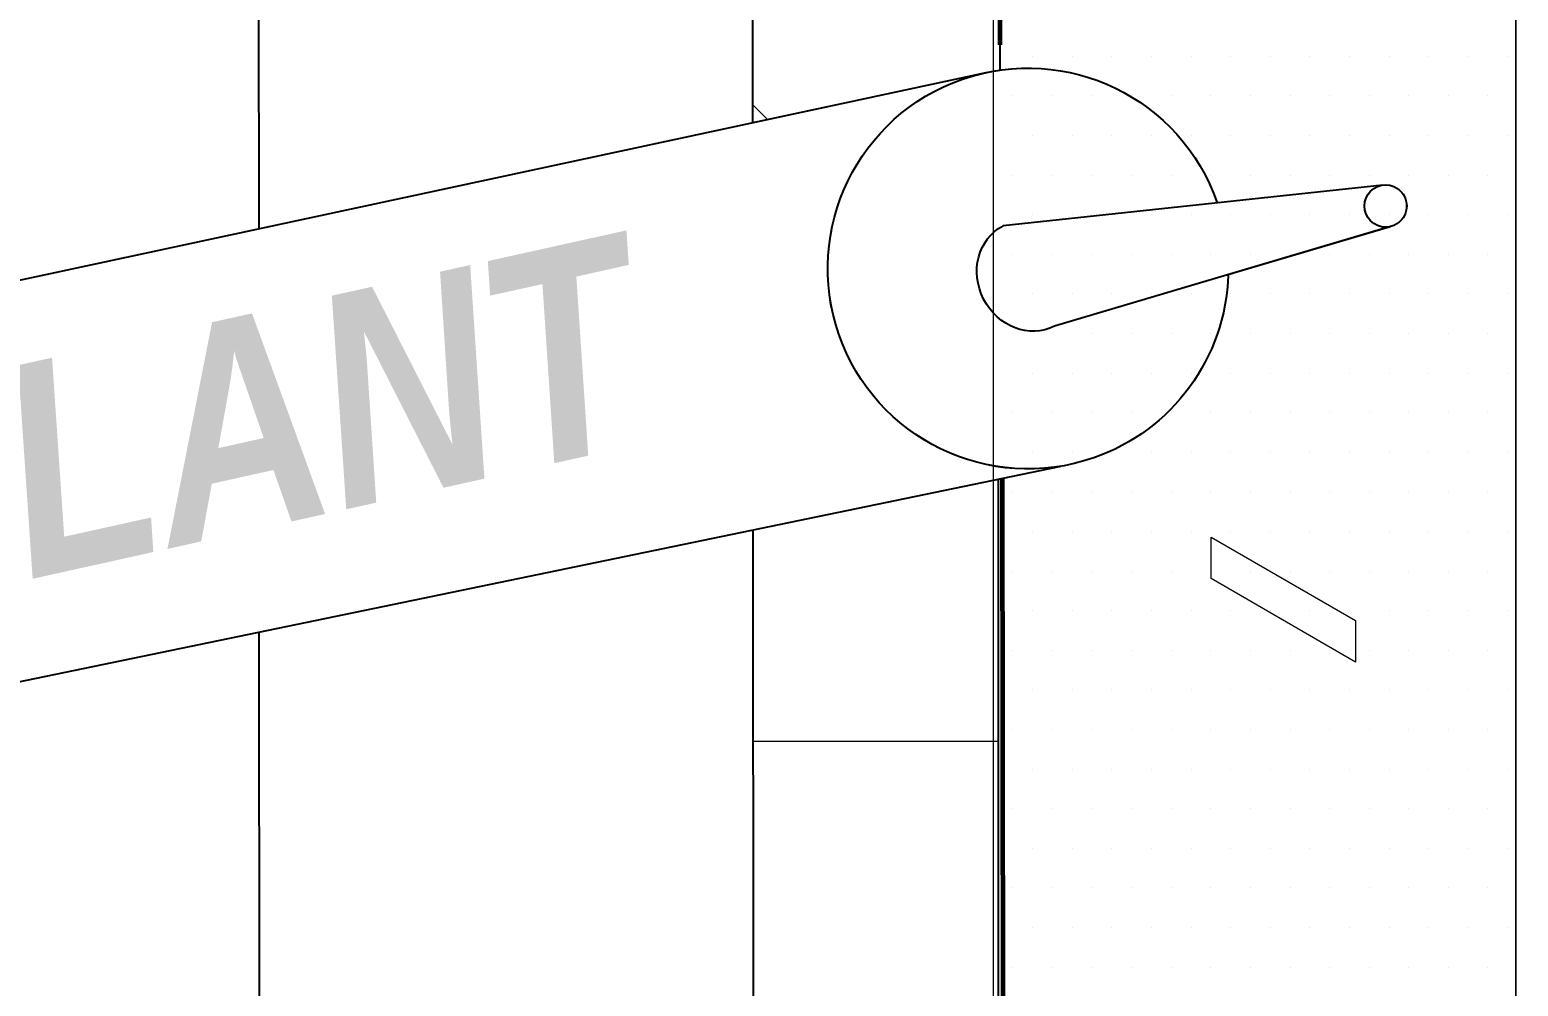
# Model space of a CAD drawing. Header units: inches. Extents: x -20.7 to 76.3, y -55.2 to 19.1.
# Drawn here: x 46.451 to 47.157, y -36.854 to -36.401 of the extents above; entities that cross this region are included whole.
import ezdxf

# ---------------------------------------------------------------- set-up
doc = ezdxf.new("R2010")
doc.units = ezdxf.units.IN
doc.header["$MEASUREMENT"] = 0
doc.linetypes.add('AI-Linetype-78', pattern=[0.375113, 0.250075, -0.125038])
doc.linetypes.add('AI-Linetype-79', pattern=[0.375113, 0.250075, -0.125038])
for name, color, linetype, lineweight in [('.ATI-HATCH', 7, 'Continuous', 0), ('G-ANNO-TTLB', 7, 'Continuous', 0), ('TYVEK', 7, 'Continuous', 0), ('X-REF - TRACED', 7, 'Continuous', 0)]:
    doc.layers.add(name, color=color, linetype=linetype, lineweight=lineweight)

# ---------------------------------------------------------------- blocks, each defined once
blk = doc.blocks.new('Block_381')
at = {"layer": 'TYVEK', "color": 33, "lineweight": 25, "true_color": 0xcc9966}
blk.add_lwpolyline([(46.91119, -36.50726)], dxfattribs=at)
blk = doc.blocks.new('Block_382')
at = {"layer": 'TYVEK', "color": 33, "lineweight": 25, "true_color": 0xcc9966}
blk.add_lwpolyline([(46.91018, -36.61367)], dxfattribs=at)
blk = doc.blocks.new('Block_678')
at = {"layer": '.ATI-HATCH'}
for points, knots in [([(46.43599, -36.52153), (46.43599, -36.52153), (46.19759, -36.57267), (46.19759, -36.57267), (46.19759, -36.57267), (46.19516, -32.98972), (46.19516, -32.98972), (46.19516, -32.98972), (46.66671, -33.26015), (46.66671, -33.26015), (46.66671, -33.26015), (46.43623, -33.39643), (46.43623, -33.39643), (46.43623, -33.39643), (46.43599, -33.39629), (46.43599, -33.39629), (46.43599, -33.39629), (46.43599, -36.52153), (46.43599, -36.52153)], [0, 0, 0, 0, 1, 1, 1, 2, 2, 2, 3, 3, 3, 4, 4, 4, 5, 5, 5, 6, 6, 6, 6]), ([(46.90438, -36.42107), (46.90653, -36.42061), (46.9087, -36.42022), (46.91089, -36.41991), (46.91089, -36.41991), (46.91018, -33.66826), (46.91018, -33.66826), (46.91018, -33.66826), (46.91042, -33.6684), (46.91042, -33.6684), (46.91042, -33.6684), (47.14092, -33.53212), (47.14092, -33.53212), (47.14092, -33.53212), (46.79181, -33.3319), (46.79181, -33.3319), (46.79181, -33.3319), (46.79392, -36.44476), (46.79392, -36.44476), (46.79392, -36.44476), (46.90438, -36.42107), (46.90438, -36.42107)], [0, 0, 0, 0, 1, 1, 1, 2, 2, 2, 3, 3, 3, 4, 4, 4, 5, 5, 5, 6, 6, 6, 7, 7, 7, 7]), ([(46.79405, -36.63768), (46.79405, -36.63768), (46.91018, -36.61367), (46.91018, -36.61367), (46.91018, -36.61367), (46.91018, -39.18629), (46.91018, -39.18629), (46.91018, -39.18629), (46.79438, -39.11987), (46.79438, -39.11987), (46.79438, -39.11987), (46.79438, -37.13092), (46.79438, -37.13092), (46.79438, -37.13092), (46.79405, -36.63768), (46.79405, -36.63768)], [0, 0, 0, 0, 1, 1, 1, 2, 2, 2, 3, 3, 3, 4, 4, 4, 5, 5, 5, 5])]:
    blk.add_open_spline(points, degree=3, knots=knots, dxfattribs=at)
at = {"layer": '.ATI-HATCH', "color": 8, "lineweight": 0, "true_color": 0x808080}
for points in [[(46.80087, -36.44327), (46.80087, -36.44327), (46.79391, -36.43631), (46.79391, -36.43631)], [(46.79411, -36.73775), (46.79411, -36.73775), (46.91018, -36.73775), (46.91018, -36.73775)]]:
    blk.add_open_spline(points, degree=3, dxfattribs=at)
blk = doc.blocks.new('Block_679')
at = {"layer": '.ATI-HATCH'}
for points in [[(47.15539, -35.28327), (47.15539, -35.28327), (46.90791, -35.13328), (46.90791, -35.13328), (46.90791, -35.13328), (46.90791, -37.44057), (46.90791, -37.44057), (46.90791, -37.44057), (47.15539, -37.59056), (47.15539, -37.59056), (47.15539, -37.59056), (47.15539, -35.28327), (47.15539, -35.28327)], [(47.15539, -37.59056), (47.15539, -37.59056), (47.29189, -37.51254), (47.29189, -37.51254), (47.29189, -37.51254), (47.29189, -35.36599), (47.29189, -35.36599), (47.29189, -35.36599), (47.15539, -35.28327), (47.15539, -35.28327), (47.15539, -35.28327), (47.15539, -37.59056), (47.15539, -37.59056)]]:
    blk.add_open_spline(points, degree=3, knots=[0, 0, 0, 0, 1, 1, 1, 2, 2, 2, 3, 3, 3, 4, 4, 4, 4], dxfattribs=at)
at = {"layer": '.ATI-HATCH', "color": 8, "lineweight": 0, "true_color": 0x808080}
for points in [[(46.92651, -36.41334), (46.92651, -36.41334), (46.92651, -36.41334), (46.92651, -36.41334)], [(46.94527, -36.41334), (46.94527, -36.41334), (46.94527, -36.41334), (46.94527, -36.41334)], [(46.96402, -36.41334), (46.96402, -36.41334), (46.96402, -36.41334), (46.96402, -36.41334)], [(46.98278, -36.41334), (46.98278, -36.41334), (46.98278, -36.41334), (46.98278, -36.41334)], [(47.00153, -36.41334), (47.00153, -36.41334), (47.00153, -36.41334), (47.00153, -36.41334)], [(47.02029, -36.41334), (47.02029, -36.41334), (47.02029, -36.41334), (47.02029, -36.41334)], [(47.03904, -36.41334), (47.03904, -36.41334), (47.03904, -36.41334), (47.03904, -36.41334)], [(47.0578, -36.41334), (47.0578, -36.41334), (47.0578, -36.41334), (47.0578, -36.41334)], [(47.07656, -36.41334), (47.07656, -36.41334), (47.07656, -36.41334), (47.07656, -36.41334)], [(47.09531, -36.41334), (47.09531, -36.41334), (47.09531, -36.41334), (47.09531, -36.41334)], [(47.11407, -36.41334), (47.11407, -36.41334), (47.11407, -36.41334), (47.11407, -36.41334)], [(47.13282, -36.41334), (47.13282, -36.41334), (47.13282, -36.41334), (47.13282, -36.41334)], [(47.15158, -36.41334), (47.15158, -36.41334), (47.15158, -36.41334), (47.15158, -36.41334)], [(46.91713, -36.4321), (46.91713, -36.4321), (46.91713, -36.4321), (46.91713, -36.4321)], [(46.93589, -36.4321), (46.93589, -36.4321), (46.93589, -36.4321), (46.93589, -36.4321)], [(46.95464, -36.4321), (46.95464, -36.4321), (46.95464, -36.4321), (46.95464, -36.4321)], [(46.9734, -36.4321), (46.9734, -36.4321), (46.9734, -36.4321), (46.9734, -36.4321)], [(46.99215, -36.4321), (46.99215, -36.4321), (46.99215, -36.4321), (46.99215, -36.4321)], [(47.01091, -36.4321), (47.01091, -36.4321), (47.01091, -36.4321), (47.01091, -36.4321)], [(47.02967, -36.4321), (47.02967, -36.4321), (47.02967, -36.4321), (47.02967, -36.4321)], [(47.04842, -36.4321), (47.04842, -36.4321), (47.04842, -36.4321), (47.04842, -36.4321)], [(47.06718, -36.4321), (47.06718, -36.4321), (47.06718, -36.4321), (47.06718, -36.4321)], [(47.08593, -36.4321), (47.08593, -36.4321), (47.08593, -36.4321), (47.08593, -36.4321)], [(47.10469, -36.4321), (47.10469, -36.4321), (47.10469, -36.4321), (47.10469, -36.4321)], [(47.12344, -36.4321), (47.12344, -36.4321), (47.12344, -36.4321), (47.12344, -36.4321)], [(47.1422, -36.4321), (47.1422, -36.4321), (47.1422, -36.4321), (47.1422, -36.4321)], [(46.92651, -36.45085), (46.92651, -36.45085), (46.92651, -36.45085), (46.92651, -36.45085)], [(46.94527, -36.45085), (46.94527, -36.45085), (46.94527, -36.45085), (46.94527, -36.45085)], [(46.96402, -36.45085), (46.96402, -36.45085), (46.96402, -36.45085), (46.96402, -36.45085)], [(46.98278, -36.45085), (46.98278, -36.45085), (46.98278, -36.45085), (46.98278, -36.45085)], [(47.00153, -36.45085), (47.00153, -36.45085), (47.00153, -36.45085), (47.00153, -36.45085)], [(47.02029, -36.45085), (47.02029, -36.45085), (47.02029, -36.45085), (47.02029, -36.45085)], [(47.03904, -36.45085), (47.03904, -36.45085), (47.03904, -36.45085), (47.03904, -36.45085)], [(47.0578, -36.45085), (47.0578, -36.45085), (47.0578, -36.45085), (47.0578, -36.45085)], [(47.07656, -36.45085), (47.07656, -36.45085), (47.07656, -36.45085), (47.07656, -36.45085)], [(47.09531, -36.45085), (47.09531, -36.45085), (47.09531, -36.45085), (47.09531, -36.45085)], [(47.11407, -36.45085), (47.11407, -36.45085), (47.11407, -36.45085), (47.11407, -36.45085)], [(47.13282, -36.45085), (47.13282, -36.45085), (47.13282, -36.45085), (47.13282, -36.45085)], [(47.15158, -36.45085), (47.15158, -36.45085), (47.15158, -36.45085), (47.15158, -36.45085)], [(46.91713, -36.46961), (46.91713, -36.46961), (46.91713, -36.46961), (46.91713, -36.46961)], [(46.93589, -36.46961), (46.93589, -36.46961), (46.93589, -36.46961), (46.93589, -36.46961)], [(46.95464, -36.46961), (46.95464, -36.46961), (46.95464, -36.46961), (46.95464, -36.46961)], [(46.9734, -36.46961), (46.9734, -36.46961), (46.9734, -36.46961), (46.9734, -36.46961)], [(46.99215, -36.46961), (46.99215, -36.46961), (46.99215, -36.46961), (46.99215, -36.46961)], [(47.01091, -36.46961), (47.01091, -36.46961), (47.01091, -36.46961), (47.01091, -36.46961)], [(47.02967, -36.46961), (47.02967, -36.46961), (47.02967, -36.46961), (47.02967, -36.46961)], [(47.04842, -36.46961), (47.04842, -36.46961), (47.04842, -36.46961), (47.04842, -36.46961)], [(47.06718, -36.46961), (47.06718, -36.46961), (47.06718, -36.46961), (47.06718, -36.46961)], [(47.08593, -36.46961), (47.08593, -36.46961), (47.08593, -36.46961), (47.08593, -36.46961)], [(47.10469, -36.46961), (47.10469, -36.46961), (47.10469, -36.46961), (47.10469, -36.46961)], [(47.12344, -36.46961), (47.12344, -36.46961), (47.12344, -36.46961), (47.12344, -36.46961)], [(47.1422, -36.46961), (47.1422, -36.46961), (47.1422, -36.46961), (47.1422, -36.46961)], [(46.92651, -36.48837), (46.92651, -36.48837), (46.92651, -36.48837), (46.92651, -36.48837)], [(46.94527, -36.48837), (46.94527, -36.48837), (46.94527, -36.48837), (46.94527, -36.48837)], [(46.96402, -36.48837), (46.96402, -36.48837), (46.96402, -36.48837), (46.96402, -36.48837)], [(46.98278, -36.48837), (46.98278, -36.48837), (46.98278, -36.48837), (46.98278, -36.48837)], [(47.00153, -36.48837), (47.00153, -36.48837), (47.00153, -36.48837), (47.00153, -36.48837)], [(47.02029, -36.48837), (47.02029, -36.48837), (47.02029, -36.48837), (47.02029, -36.48837)], [(47.03904, -36.48837), (47.03904, -36.48837), (47.03904, -36.48837), (47.03904, -36.48837)], [(47.0578, -36.48837), (47.0578, -36.48837), (47.0578, -36.48837), (47.0578, -36.48837)], [(47.07656, -36.48837), (47.07656, -36.48837), (47.07656, -36.48837), (47.07656, -36.48837)], [(47.09531, -36.48837), (47.09531, -36.48837), (47.09531, -36.48837), (47.09531, -36.48837)], [(47.11407, -36.48837), (47.11407, -36.48837), (47.11407, -36.48837), (47.11407, -36.48837)], [(47.13282, -36.48837), (47.13282, -36.48837), (47.13282, -36.48837), (47.13282, -36.48837)], [(47.15158, -36.48837), (47.15158, -36.48837), (47.15158, -36.48837), (47.15158, -36.48837)], [(46.91713, -36.50712), (46.91713, -36.50712), (46.91713, -36.50712), (46.91713, -36.50712)], [(46.93589, -36.50712), (46.93589, -36.50712), (46.93589, -36.50712), (46.93589, -36.50712)], [(46.95464, -36.50712), (46.95464, -36.50712), (46.95464, -36.50712), (46.95464, -36.50712)], [(46.9734, -36.50712), (46.9734, -36.50712), (46.9734, -36.50712), (46.9734, -36.50712)], [(46.99215, -36.50712), (46.99215, -36.50712), (46.99215, -36.50712), (46.99215, -36.50712)], [(47.01091, -36.50712), (47.01091, -36.50712), (47.01091, -36.50712), (47.01091, -36.50712)], [(47.02967, -36.50712), (47.02967, -36.50712), (47.02967, -36.50712), (47.02967, -36.50712)], [(47.04842, -36.50712), (47.04842, -36.50712), (47.04842, -36.50712), (47.04842, -36.50712)], [(47.06718, -36.50712), (47.06718, -36.50712), (47.06718, -36.50712), (47.06718, -36.50712)], [(47.08593, -36.50712), (47.08593, -36.50712), (47.08593, -36.50712), (47.08593, -36.50712)], [(47.10469, -36.50712), (47.10469, -36.50712), (47.10469, -36.50712), (47.10469, -36.50712)], [(47.12344, -36.50712), (47.12344, -36.50712), (47.12344, -36.50712), (47.12344, -36.50712)], [(47.1422, -36.50712), (47.1422, -36.50712), (47.1422, -36.50712), (47.1422, -36.50712)], [(46.92651, -36.52588), (46.92651, -36.52588), (46.92651, -36.52588), (46.92651, -36.52588)], [(46.94527, -36.52588), (46.94527, -36.52588), (46.94527, -36.52588), (46.94527, -36.52588)], [(46.96402, -36.52588), (46.96402, -36.52588), (46.96402, -36.52588), (46.96402, -36.52588)], [(46.98278, -36.52588), (46.98278, -36.52588), (46.98278, -36.52588), (46.98278, -36.52588)], [(47.00153, -36.52588), (47.00153, -36.52588), (47.00153, -36.52588), (47.00153, -36.52588)], [(47.02029, -36.52588), (47.02029, -36.52588), (47.02029, -36.52588), (47.02029, -36.52588)], [(47.03904, -36.52588), (47.03904, -36.52588), (47.03904, -36.52588), (47.03904, -36.52588)], [(47.0578, -36.52588), (47.0578, -36.52588), (47.0578, -36.52588), (47.0578, -36.52588)], [(47.07656, -36.52588), (47.07656, -36.52588), (47.07656, -36.52588), (47.07656, -36.52588)], [(47.09531, -36.52588), (47.09531, -36.52588), (47.09531, -36.52588), (47.09531, -36.52588)], [(47.11407, -36.52588), (47.11407, -36.52588), (47.11407, -36.52588), (47.11407, -36.52588)], [(47.13282, -36.52588), (47.13282, -36.52588), (47.13282, -36.52588), (47.13282, -36.52588)], [(47.15158, -36.52588), (47.15158, -36.52588), (47.15158, -36.52588), (47.15158, -36.52588)], [(46.91713, -36.54463), (46.91713, -36.54463), (46.91713, -36.54463), (46.91713, -36.54463)], [(46.93589, -36.54463), (46.93589, -36.54463), (46.93589, -36.54463), (46.93589, -36.54463)], [(46.95464, -36.54463), (46.95464, -36.54463), (46.95464, -36.54463), (46.95464, -36.54463)], [(46.9734, -36.54463), (46.9734, -36.54463), (46.9734, -36.54463), (46.9734, -36.54463)], [(46.99215, -36.54463), (46.99215, -36.54463), (46.99215, -36.54463), (46.99215, -36.54463)], [(47.01091, -36.54463), (47.01091, -36.54463), (47.01091, -36.54463), (47.01091, -36.54463)], [(47.02967, -36.54463), (47.02967, -36.54463), (47.02967, -36.54463), (47.02967, -36.54463)], [(47.04842, -36.54463), (47.04842, -36.54463), (47.04842, -36.54463), (47.04842, -36.54463)], [(47.06718, -36.54463), (47.06718, -36.54463), (47.06718, -36.54463), (47.06718, -36.54463)], [(47.08593, -36.54463), (47.08593, -36.54463), (47.08593, -36.54463), (47.08593, -36.54463)], [(47.10469, -36.54463), (47.10469, -36.54463), (47.10469, -36.54463), (47.10469, -36.54463)], [(47.12344, -36.54463), (47.12344, -36.54463), (47.12344, -36.54463), (47.12344, -36.54463)], [(47.1422, -36.54463), (47.1422, -36.54463), (47.1422, -36.54463), (47.1422, -36.54463)], [(46.92651, -36.56339), (46.92651, -36.56339), (46.92651, -36.56339), (46.92651, -36.56339)], [(46.94527, -36.56339), (46.94527, -36.56339), (46.94527, -36.56339), (46.94527, -36.56339)], [(46.96402, -36.56339), (46.96402, -36.56339), (46.96402, -36.56339), (46.96402, -36.56339)], [(46.98278, -36.56339), (46.98278, -36.56339), (46.98278, -36.56339), (46.98278, -36.56339)], [(47.00153, -36.56339), (47.00153, -36.56339), (47.00153, -36.56339), (47.00153, -36.56339)], [(47.02029, -36.56339), (47.02029, -36.56339), (47.02029, -36.56339), (47.02029, -36.56339)], [(47.03904, -36.56339), (47.03904, -36.56339), (47.03904, -36.56339), (47.03904, -36.56339)], [(47.0578, -36.56339), (47.0578, -36.56339), (47.0578, -36.56339), (47.0578, -36.56339)], [(47.07656, -36.56339), (47.07656, -36.56339), (47.07656, -36.56339), (47.07656, -36.56339)], [(47.09531, -36.56339), (47.09531, -36.56339), (47.09531, -36.56339), (47.09531, -36.56339)], [(47.11407, -36.56339), (47.11407, -36.56339), (47.11407, -36.56339), (47.11407, -36.56339)], [(47.13282, -36.56339), (47.13282, -36.56339), (47.13282, -36.56339), (47.13282, -36.56339)], [(47.15158, -36.56339), (47.15158, -36.56339), (47.15158, -36.56339), (47.15158, -36.56339)], [(46.91713, -36.58214), (46.91713, -36.58214), (46.91713, -36.58214), (46.91713, -36.58214)], [(46.93589, -36.58214), (46.93589, -36.58214), (46.93589, -36.58214), (46.93589, -36.58214)], [(46.95464, -36.58214), (46.95464, -36.58214), (46.95464, -36.58214), (46.95464, -36.58214)], [(46.9734, -36.58214), (46.9734, -36.58214), (46.9734, -36.58214), (46.9734, -36.58214)], [(46.99215, -36.58214), (46.99215, -36.58214), (46.99215, -36.58214), (46.99215, -36.58214)], [(47.01091, -36.58214), (47.01091, -36.58214), (47.01091, -36.58214), (47.01091, -36.58214)], [(47.02967, -36.58214), (47.02967, -36.58214), (47.02967, -36.58214), (47.02967, -36.58214)], [(47.04842, -36.58214), (47.04842, -36.58214), (47.04842, -36.58214), (47.04842, -36.58214)], [(47.06718, -36.58214), (47.06718, -36.58214), (47.06718, -36.58214), (47.06718, -36.58214)], [(47.08593, -36.58214), (47.08593, -36.58214), (47.08593, -36.58214), (47.08593, -36.58214)], [(47.10469, -36.58214), (47.10469, -36.58214), (47.10469, -36.58214), (47.10469, -36.58214)], [(47.12344, -36.58214), (47.12344, -36.58214), (47.12344, -36.58214), (47.12344, -36.58214)], [(47.1422, -36.58214), (47.1422, -36.58214), (47.1422, -36.58214), (47.1422, -36.58214)], [(46.92651, -36.6009), (46.92651, -36.6009), (46.92651, -36.6009), (46.92651, -36.6009)], [(46.94527, -36.6009), (46.94527, -36.6009), (46.94527, -36.6009), (46.94527, -36.6009)], [(46.96402, -36.6009), (46.96402, -36.6009), (46.96402, -36.6009), (46.96402, -36.6009)], [(46.98278, -36.6009), (46.98278, -36.6009), (46.98278, -36.6009), (46.98278, -36.6009)], [(47.00153, -36.6009), (47.00153, -36.6009), (47.00153, -36.6009), (47.00153, -36.6009)], [(47.02029, -36.6009), (47.02029, -36.6009), (47.02029, -36.6009), (47.02029, -36.6009)], [(47.03904, -36.6009), (47.03904, -36.6009), (47.03904, -36.6009), (47.03904, -36.6009)], [(47.0578, -36.6009), (47.0578, -36.6009), (47.0578, -36.6009), (47.0578, -36.6009)], [(47.07656, -36.6009), (47.07656, -36.6009), (47.07656, -36.6009), (47.07656, -36.6009)], [(47.09531, -36.6009), (47.09531, -36.6009), (47.09531, -36.6009), (47.09531, -36.6009)], [(47.11407, -36.6009), (47.11407, -36.6009), (47.11407, -36.6009), (47.11407, -36.6009)], [(47.13282, -36.6009), (47.13282, -36.6009), (47.13282, -36.6009), (47.13282, -36.6009)], [(47.15158, -36.6009), (47.15158, -36.6009), (47.15158, -36.6009), (47.15158, -36.6009)], [(46.91713, -36.61966), (46.91713, -36.61966), (46.91713, -36.61966), (46.91713, -36.61966)], [(46.93589, -36.61966), (46.93589, -36.61966), (46.93589, -36.61966), (46.93589, -36.61966)], [(46.95464, -36.61966), (46.95464, -36.61966), (46.95464, -36.61966), (46.95464, -36.61966)], [(46.9734, -36.61966), (46.9734, -36.61966), (46.9734, -36.61966), (46.9734, -36.61966)], [(46.99215, -36.61966), (46.99215, -36.61966), (46.99215, -36.61966), (46.99215, -36.61966)], [(47.01091, -36.61966), (47.01091, -36.61966), (47.01091, -36.61966), (47.01091, -36.61966)], [(47.02967, -36.61966), (47.02967, -36.61966), (47.02967, -36.61966), (47.02967, -36.61966)], [(47.04842, -36.61966), (47.04842, -36.61966), (47.04842, -36.61966), (47.04842, -36.61966)], [(47.06718, -36.61966), (47.06718, -36.61966), (47.06718, -36.61966), (47.06718, -36.61966)], [(47.08593, -36.61966), (47.08593, -36.61966), (47.08593, -36.61966), (47.08593, -36.61966)], [(47.10469, -36.61966), (47.10469, -36.61966), (47.10469, -36.61966), (47.10469, -36.61966)], [(47.12344, -36.61966), (47.12344, -36.61966), (47.12344, -36.61966), (47.12344, -36.61966)], [(47.1422, -36.61966), (47.1422, -36.61966), (47.1422, -36.61966), (47.1422, -36.61966)], [(46.92651, -36.63841), (46.92651, -36.63841), (46.92651, -36.63841), (46.92651, -36.63841)], [(46.94527, -36.63841), (46.94527, -36.63841), (46.94527, -36.63841), (46.94527, -36.63841)], [(46.96402, -36.63841), (46.96402, -36.63841), (46.96402, -36.63841), (46.96402, -36.63841)], [(46.98278, -36.63841), (46.98278, -36.63841), (46.98278, -36.63841), (46.98278, -36.63841)], [(47.00153, -36.63841), (47.00153, -36.63841), (47.00153, -36.63841), (47.00153, -36.63841)], [(47.02029, -36.63841), (47.02029, -36.63841), (47.02029, -36.63841), (47.02029, -36.63841)], [(47.03904, -36.63841), (47.03904, -36.63841), (47.03904, -36.63841), (47.03904, -36.63841)], [(47.0578, -36.63841), (47.0578, -36.63841), (47.0578, -36.63841), (47.0578, -36.63841)], [(47.07656, -36.63841), (47.07656, -36.63841), (47.07656, -36.63841), (47.07656, -36.63841)], [(47.09531, -36.63841), (47.09531, -36.63841), (47.09531, -36.63841), (47.09531, -36.63841)], [(47.11407, -36.63841), (47.11407, -36.63841), (47.11407, -36.63841), (47.11407, -36.63841)], [(47.13282, -36.63841), (47.13282, -36.63841), (47.13282, -36.63841), (47.13282, -36.63841)], [(47.15158, -36.63841), (47.15158, -36.63841), (47.15158, -36.63841), (47.15158, -36.63841)], [(46.91713, -36.65717), (46.91713, -36.65717), (46.91713, -36.65717), (46.91713, -36.65717)], [(46.93589, -36.65717), (46.93589, -36.65717), (46.93589, -36.65717), (46.93589, -36.65717)], [(46.95464, -36.65717), (46.95464, -36.65717), (46.95464, -36.65717), (46.95464, -36.65717)], [(46.9734, -36.65717), (46.9734, -36.65717), (46.9734, -36.65717), (46.9734, -36.65717)], [(46.99215, -36.65717), (46.99215, -36.65717), (46.99215, -36.65717), (46.99215, -36.65717)], [(47.01091, -36.65717), (47.01091, -36.65717), (47.01091, -36.65717), (47.01091, -36.65717)], [(47.02967, -36.65717), (47.02967, -36.65717), (47.02967, -36.65717), (47.02967, -36.65717)], [(47.04842, -36.65717), (47.04842, -36.65717), (47.04842, -36.65717), (47.04842, -36.65717)], [(47.06718, -36.65717), (47.06718, -36.65717), (47.06718, -36.65717), (47.06718, -36.65717)], [(47.08593, -36.65717), (47.08593, -36.65717), (47.08593, -36.65717), (47.08593, -36.65717)], [(47.10469, -36.65717), (47.10469, -36.65717), (47.10469, -36.65717), (47.10469, -36.65717)], [(47.12344, -36.65717), (47.12344, -36.65717), (47.12344, -36.65717), (47.12344, -36.65717)], [(47.1422, -36.65717), (47.1422, -36.65717), (47.1422, -36.65717), (47.1422, -36.65717)], [(46.92651, -36.67592), (46.92651, -36.67592), (46.92651, -36.67592), (46.92651, -36.67592)], [(46.94527, -36.67592), (46.94527, -36.67592), (46.94527, -36.67592), (46.94527, -36.67592)], [(46.96402, -36.67592), (46.96402, -36.67592), (46.96402, -36.67592), (46.96402, -36.67592)], [(46.98278, -36.67592), (46.98278, -36.67592), (46.98278, -36.67592), (46.98278, -36.67592)], [(47.00153, -36.67592), (47.00153, -36.67592), (47.00153, -36.67592), (47.00153, -36.67592)], [(47.02029, -36.67592), (47.02029, -36.67592), (47.02029, -36.67592), (47.02029, -36.67592)], [(47.03904, -36.67592), (47.03904, -36.67592), (47.03904, -36.67592), (47.03904, -36.67592)], [(47.0578, -36.67592), (47.0578, -36.67592), (47.0578, -36.67592), (47.0578, -36.67592)], [(47.07656, -36.67592), (47.07656, -36.67592), (47.07656, -36.67592), (47.07656, -36.67592)], [(47.09531, -36.67592), (47.09531, -36.67592), (47.09531, -36.67592), (47.09531, -36.67592)], [(47.11407, -36.67592), (47.11407, -36.67592), (47.11407, -36.67592), (47.11407, -36.67592)], [(47.13282, -36.67592), (47.13282, -36.67592), (47.13282, -36.67592), (47.13282, -36.67592)], [(47.15158, -36.67592), (47.15158, -36.67592), (47.15158, -36.67592), (47.15158, -36.67592)], [(46.91713, -36.69468), (46.91713, -36.69468), (46.91713, -36.69468), (46.91713, -36.69468)], [(46.93589, -36.69468), (46.93589, -36.69468), (46.93589, -36.69468), (46.93589, -36.69468)], [(46.95464, -36.69468), (46.95464, -36.69468), (46.95464, -36.69468), (46.95464, -36.69468)], [(46.9734, -36.69468), (46.9734, -36.69468), (46.9734, -36.69468), (46.9734, -36.69468)], [(46.99215, -36.69468), (46.99215, -36.69468), (46.99215, -36.69468), (46.99215, -36.69468)], [(47.01091, -36.69468), (47.01091, -36.69468), (47.01091, -36.69468), (47.01091, -36.69468)], [(47.02967, -36.69468), (47.02967, -36.69468), (47.02967, -36.69468), (47.02967, -36.69468)], [(47.04842, -36.69468), (47.04842, -36.69468), (47.04842, -36.69468), (47.04842, -36.69468)], [(47.06718, -36.69468), (47.06718, -36.69468), (47.06718, -36.69468), (47.06718, -36.69468)], [(47.08593, -36.69468), (47.08593, -36.69468), (47.08593, -36.69468), (47.08593, -36.69468)], [(47.10469, -36.69468), (47.10469, -36.69468), (47.10469, -36.69468), (47.10469, -36.69468)], [(47.12344, -36.69468), (47.12344, -36.69468), (47.12344, -36.69468), (47.12344, -36.69468)], [(47.1422, -36.69468), (47.1422, -36.69468), (47.1422, -36.69468), (47.1422, -36.69468)], [(46.92651, -36.71343), (46.92651, -36.71343), (46.92651, -36.71343), (46.92651, -36.71343)], [(46.94527, -36.71343), (46.94527, -36.71343), (46.94527, -36.71343), (46.94527, -36.71343)], [(46.96402, -36.71343), (46.96402, -36.71343), (46.96402, -36.71343), (46.96402, -36.71343)], [(46.98278, -36.71343), (46.98278, -36.71343), (46.98278, -36.71343), (46.98278, -36.71343)], [(47.00153, -36.71343), (47.00153, -36.71343), (47.00153, -36.71343), (47.00153, -36.71343)], [(47.02029, -36.71343), (47.02029, -36.71343), (47.02029, -36.71343), (47.02029, -36.71343)], [(47.03904, -36.71343), (47.03904, -36.71343), (47.03904, -36.71343), (47.03904, -36.71343)], [(47.0578, -36.71343), (47.0578, -36.71343), (47.0578, -36.71343), (47.0578, -36.71343)], [(47.07656, -36.71343), (47.07656, -36.71343), (47.07656, -36.71343), (47.07656, -36.71343)], [(47.09531, -36.71343), (47.09531, -36.71343), (47.09531, -36.71343), (47.09531, -36.71343)], [(47.11407, -36.71343), (47.11407, -36.71343), (47.11407, -36.71343), (47.11407, -36.71343)], [(47.13282, -36.71343), (47.13282, -36.71343), (47.13282, -36.71343), (47.13282, -36.71343)], [(47.15158, -36.71343), (47.15158, -36.71343), (47.15158, -36.71343), (47.15158, -36.71343)], [(46.91713, -36.73219), (46.91713, -36.73219), (46.91713, -36.73219), (46.91713, -36.73219)], [(46.93589, -36.73219), (46.93589, -36.73219), (46.93589, -36.73219), (46.93589, -36.73219)], [(46.95464, -36.73219), (46.95464, -36.73219), (46.95464, -36.73219), (46.95464, -36.73219)], [(46.9734, -36.73219), (46.9734, -36.73219), (46.9734, -36.73219), (46.9734, -36.73219)], [(46.99215, -36.73219), (46.99215, -36.73219), (46.99215, -36.73219), (46.99215, -36.73219)], [(47.01091, -36.73219), (47.01091, -36.73219), (47.01091, -36.73219), (47.01091, -36.73219)], [(47.02967, -36.73219), (47.02967, -36.73219), (47.02967, -36.73219), (47.02967, -36.73219)], [(47.04842, -36.73219), (47.04842, -36.73219), (47.04842, -36.73219), (47.04842, -36.73219)], [(47.06718, -36.73219), (47.06718, -36.73219), (47.06718, -36.73219), (47.06718, -36.73219)], [(47.08593, -36.73219), (47.08593, -36.73219), (47.08593, -36.73219), (47.08593, -36.73219)], [(47.10469, -36.73219), (47.10469, -36.73219), (47.10469, -36.73219), (47.10469, -36.73219)], [(47.12344, -36.73219), (47.12344, -36.73219), (47.12344, -36.73219), (47.12344, -36.73219)], [(47.1422, -36.73219), (47.1422, -36.73219), (47.1422, -36.73219), (47.1422, -36.73219)], [(46.92651, -36.75095), (46.92651, -36.75095), (46.92651, -36.75095), (46.92651, -36.75095)], [(46.94527, -36.75095), (46.94527, -36.75095), (46.94527, -36.75095), (46.94527, -36.75095)], [(46.96402, -36.75095), (46.96402, -36.75095), (46.96402, -36.75095), (46.96402, -36.75095)], [(46.98278, -36.75095), (46.98278, -36.75095), (46.98278, -36.75095), (46.98278, -36.75095)], [(47.00153, -36.75095), (47.00153, -36.75095), (47.00153, -36.75095), (47.00153, -36.75095)], [(47.02029, -36.75095), (47.02029, -36.75095), (47.02029, -36.75095), (47.02029, -36.75095)], [(47.03904, -36.75095), (47.03904, -36.75095), (47.03904, -36.75095), (47.03904, -36.75095)], [(47.0578, -36.75095), (47.0578, -36.75095), (47.0578, -36.75095), (47.0578, -36.75095)], [(47.07656, -36.75095), (47.07656, -36.75095), (47.07656, -36.75095), (47.07656, -36.75095)], [(47.09531, -36.75095), (47.09531, -36.75095), (47.09531, -36.75095), (47.09531, -36.75095)], [(47.11407, -36.75095), (47.11407, -36.75095), (47.11407, -36.75095), (47.11407, -36.75095)], [(47.13282, -36.75095), (47.13282, -36.75095), (47.13282, -36.75095), (47.13282, -36.75095)], [(47.15158, -36.75095), (47.15158, -36.75095), (47.15158, -36.75095), (47.15158, -36.75095)], [(46.91713, -36.7697), (46.91713, -36.7697), (46.91713, -36.7697), (46.91713, -36.7697)], [(46.93589, -36.7697), (46.93589, -36.7697), (46.93589, -36.7697), (46.93589, -36.7697)], [(46.95464, -36.7697), (46.95464, -36.7697), (46.95464, -36.7697), (46.95464, -36.7697)], [(46.9734, -36.7697), (46.9734, -36.7697), (46.9734, -36.7697), (46.9734, -36.7697)], [(46.99215, -36.7697), (46.99215, -36.7697), (46.99215, -36.7697), (46.99215, -36.7697)], [(47.01091, -36.7697), (47.01091, -36.7697), (47.01091, -36.7697), (47.01091, -36.7697)], [(47.02967, -36.7697), (47.02967, -36.7697), (47.02967, -36.7697), (47.02967, -36.7697)], [(47.04842, -36.7697), (47.04842, -36.7697), (47.04842, -36.7697), (47.04842, -36.7697)], [(47.06718, -36.7697), (47.06718, -36.7697), (47.06718, -36.7697), (47.06718, -36.7697)], [(47.08593, -36.7697), (47.08593, -36.7697), (47.08593, -36.7697), (47.08593, -36.7697)], [(47.10469, -36.7697), (47.10469, -36.7697), (47.10469, -36.7697), (47.10469, -36.7697)], [(47.12344, -36.7697), (47.12344, -36.7697), (47.12344, -36.7697), (47.12344, -36.7697)], [(47.1422, -36.7697), (47.1422, -36.7697), (47.1422, -36.7697), (47.1422, -36.7697)], [(46.92651, -36.78846), (46.92651, -36.78846), (46.92651, -36.78846), (46.92651, -36.78846)], [(46.94527, -36.78846), (46.94527, -36.78846), (46.94527, -36.78846), (46.94527, -36.78846)], [(46.96402, -36.78846), (46.96402, -36.78846), (46.96402, -36.78846), (46.96402, -36.78846)], [(46.98278, -36.78846), (46.98278, -36.78846), (46.98278, -36.78846), (46.98278, -36.78846)], [(47.00153, -36.78846), (47.00153, -36.78846), (47.00153, -36.78846), (47.00153, -36.78846)], [(47.02029, -36.78846), (47.02029, -36.78846), (47.02029, -36.78846), (47.02029, -36.78846)], [(47.03904, -36.78846), (47.03904, -36.78846), (47.03904, -36.78846), (47.03904, -36.78846)], [(47.0578, -36.78846), (47.0578, -36.78846), (47.0578, -36.78846), (47.0578, -36.78846)], [(47.07656, -36.78846), (47.07656, -36.78846), (47.07656, -36.78846), (47.07656, -36.78846)], [(47.09531, -36.78846), (47.09531, -36.78846), (47.09531, -36.78846), (47.09531, -36.78846)], [(47.11407, -36.78846), (47.11407, -36.78846), (47.11407, -36.78846), (47.11407, -36.78846)], [(47.13282, -36.78846), (47.13282, -36.78846), (47.13282, -36.78846), (47.13282, -36.78846)], [(47.15158, -36.78846), (47.15158, -36.78846), (47.15158, -36.78846), (47.15158, -36.78846)], [(46.91713, -36.80721), (46.91713, -36.80721), (46.91713, -36.80721), (46.91713, -36.80721)], [(46.93589, -36.80721), (46.93589, -36.80721), (46.93589, -36.80721), (46.93589, -36.80721)], [(46.95464, -36.80721), (46.95464, -36.80721), (46.95464, -36.80721), (46.95464, -36.80721)], [(46.9734, -36.80721), (46.9734, -36.80721), (46.9734, -36.80721), (46.9734, -36.80721)], [(46.99215, -36.80721), (46.99215, -36.80721), (46.99215, -36.80721), (46.99215, -36.80721)], [(47.01091, -36.80721), (47.01091, -36.80721), (47.01091, -36.80721), (47.01091, -36.80721)], [(47.02967, -36.80721), (47.02967, -36.80721), (47.02967, -36.80721), (47.02967, -36.80721)], [(47.04842, -36.80721), (47.04842, -36.80721), (47.04842, -36.80721), (47.04842, -36.80721)], [(47.06718, -36.80721), (47.06718, -36.80721), (47.06718, -36.80721), (47.06718, -36.80721)], [(47.08593, -36.80721), (47.08593, -36.80721), (47.08593, -36.80721), (47.08593, -36.80721)], [(47.10469, -36.80721), (47.10469, -36.80721), (47.10469, -36.80721), (47.10469, -36.80721)], [(47.12344, -36.80721), (47.12344, -36.80721), (47.12344, -36.80721), (47.12344, -36.80721)], [(47.1422, -36.80721), (47.1422, -36.80721), (47.1422, -36.80721), (47.1422, -36.80721)], [(46.92651, -36.82597), (46.92651, -36.82597), (46.92651, -36.82597), (46.92651, -36.82597)], [(46.94527, -36.82597), (46.94527, -36.82597), (46.94527, -36.82597), (46.94527, -36.82597)], [(46.96402, -36.82597), (46.96402, -36.82597), (46.96402, -36.82597), (46.96402, -36.82597)], [(46.98278, -36.82597), (46.98278, -36.82597), (46.98278, -36.82597), (46.98278, -36.82597)], [(47.00153, -36.82597), (47.00153, -36.82597), (47.00153, -36.82597), (47.00153, -36.82597)], [(47.02029, -36.82597), (47.02029, -36.82597), (47.02029, -36.82597), (47.02029, -36.82597)], [(47.03904, -36.82597), (47.03904, -36.82597), (47.03904, -36.82597), (47.03904, -36.82597)], [(47.0578, -36.82597), (47.0578, -36.82597), (47.0578, -36.82597), (47.0578, -36.82597)], [(47.07656, -36.82597), (47.07656, -36.82597), (47.07656, -36.82597), (47.07656, -36.82597)], [(47.09531, -36.82597), (47.09531, -36.82597), (47.09531, -36.82597), (47.09531, -36.82597)], [(47.11407, -36.82597), (47.11407, -36.82597), (47.11407, -36.82597), (47.11407, -36.82597)], [(47.13282, -36.82597), (47.13282, -36.82597), (47.13282, -36.82597), (47.13282, -36.82597)], [(47.15158, -36.82597), (47.15158, -36.82597), (47.15158, -36.82597), (47.15158, -36.82597)], [(46.91713, -36.84472), (46.91713, -36.84472), (46.91713, -36.84472), (46.91713, -36.84472)], [(46.93589, -36.84472), (46.93589, -36.84472), (46.93589, -36.84472), (46.93589, -36.84472)], [(46.95464, -36.84472), (46.95464, -36.84472), (46.95464, -36.84472), (46.95464, -36.84472)], [(46.9734, -36.84472), (46.9734, -36.84472), (46.9734, -36.84472), (46.9734, -36.84472)], [(46.99215, -36.84472), (46.99215, -36.84472), (46.99215, -36.84472), (46.99215, -36.84472)], [(47.01091, -36.84472), (47.01091, -36.84472), (47.01091, -36.84472), (47.01091, -36.84472)], [(47.02967, -36.84472), (47.02967, -36.84472), (47.02967, -36.84472), (47.02967, -36.84472)], [(47.04842, -36.84472), (47.04842, -36.84472), (47.04842, -36.84472), (47.04842, -36.84472)], [(47.06718, -36.84472), (47.06718, -36.84472), (47.06718, -36.84472), (47.06718, -36.84472)], [(47.08593, -36.84472), (47.08593, -36.84472), (47.08593, -36.84472), (47.08593, -36.84472)], [(47.10469, -36.84472), (47.10469, -36.84472), (47.10469, -36.84472), (47.10469, -36.84472)], [(47.12344, -36.84472), (47.12344, -36.84472), (47.12344, -36.84472), (47.12344, -36.84472)], [(47.1422, -36.84472), (47.1422, -36.84472), (47.1422, -36.84472), (47.1422, -36.84472)]]:
    blk.add_open_spline(points, degree=3, dxfattribs=at)

msp = doc.modelspace()

# ---------------------------------------------------------------- hatches: boundary and pattern name
at = {"layer": 'G-ANNO-TTLB', "true_color": 0xff00ff, "transparency": 33554687}
h = msp.add_hatch(color=6, dxfattribs=at)
edge = h.paths.add_edge_path()
edge.add_spline(control_points=[(71.85725, -54.94557), (71.85725, -54.94557), (31.15722, -54.94557), (31.15722, -54.94557), (31.15722, -54.94557), (31.15722, -20.81027), (31.15722, -20.81027), (31.15722, -20.81027), (71.85725, -20.81027), (71.85725, -20.81027), (71.85725, -20.81027), (71.85725, -54.94557), (71.85725, -54.94557)], knot_values=[0, 0, 0, 0, 1, 1, 1, 2, 2, 2, 3, 3, 3, 4, 4, 4, 4], degree=3, periodic=0)
edge = h.paths.add_edge_path()
edge.add_spline(control_points=[(31.28226, -20.93531), (31.28226, -20.93531), (31.28226, -54.82054), (31.28226, -54.82054), (31.28226, -54.82054), (71.73222, -54.82054), (71.73222, -54.82054), (71.73222, -54.82054), (71.73222, -20.93531), (71.73222, -20.93531), (71.73222, -20.93531), (31.28226, -20.93531), (31.28226, -20.93531)], knot_values=[0, 0, 0, 0, 1, 1, 1, 2, 2, 2, 3, 3, 3, 4, 4, 4, 4], degree=3, periodic=0)
edge.add_line((31.28226, -20.93531), (31.28226, -20.93531))

# ---------------------------------------------------------------- linework, layer by layer
at = {"layer": '.ATI-HATCH', "color": 1, "lineweight": 25, "true_color": 0xff0000}
for p, q in [((47.09234, -36.47431), (46.91247, -36.49368)), ((47.09604, -36.49398), (46.93683, -36.54117))]:
    msp.add_line(p, q, dxfattribs=at)
msp.add_circle((47.09369, -36.48424), 0.01002, dxfattribs=at)
at = {"layer": '.ATI-HATCH'}
msp.add_open_spline([(47.10033, -36.49171), (47.09908, -36.49282), (47.09755, -36.49365), (47.09602, -36.49407), (47.09602, -36.49407), (47.09547, -36.49421), (47.09547, -36.49421), (47.09547, -36.49421), (47.01908, -36.51685), (47.01908, -36.51685), (47.01797, -36.55615), (46.99255, -36.5906), (46.95533, -36.60351), (46.90589, -36.62074), (46.85172, -36.59449), (46.83464, -36.54504), (46.81741, -36.49546), (46.84366, -36.44143), (46.89311, -36.42421), (46.94269, -36.40699), (46.99672, -36.43324), (47.01394, -36.48282), (47.01394, -36.48282), (47.09172, -36.47435), (47.09172, -36.47435), (47.092, -36.47449), (47.09214, -36.47435), (47.09227, -36.47435), (47.09547, -36.47393), (47.09894, -36.47504), (47.10116, -36.47768), (47.10477, -36.48171), (47.1045, -36.4881), (47.10033, -36.49171)], degree=3, knots=[0, 0, 0, 0, 1, 1, 1, 2, 2, 2, 3, 3, 3, 4, 4, 4, 5, 5, 5, 6, 6, 6, 7, 7, 7, 8, 8, 8, 9, 9, 9, 10, 10, 10, 11, 11, 11, 11], dxfattribs=at)
at = {"layer": '.ATI-HATCH', "color": 1, "lineweight": 25, "true_color": 0xff0000}
for points, knots in [([(47.01914, -36.51677), (47.01794, -36.55611), (46.99257, -36.59062), (46.95539, -36.60352), (46.90587, -36.62071), (46.8518, -36.59449), (46.83462, -36.54497), (46.81744, -36.49546), (46.84365, -36.44138), (46.89317, -36.4242), (46.94269, -36.40702), (46.99676, -36.43323), (47.01394, -36.48275)], [0, 0, 0, 0, 1, 1, 1, 2, 2, 2, 3, 3, 3, 4, 4, 4, 4]), ([(46.93683, -36.54117), (46.92502, -36.54724), (46.90998, -36.54152), (46.90325, -36.5284), (46.89652, -36.51529), (46.90065, -36.49974), (46.91247, -36.49368)], [0, 0, 0, 0, 1, 1, 1, 2, 2, 2, 2])]:
    msp.add_open_spline(points, degree=3, knots=knots, dxfattribs=at)
at = {"layer": 'G-ANNO-TTLB'}
for points in [[(71.85725, -54.94557), (71.85725, -54.94557), (31.15722, -54.94557), (31.15722, -54.94557), (31.15722, -54.94557), (31.15722, -20.81027), (31.15722, -20.81027), (31.15722, -20.81027), (71.85725, -20.81027), (71.85725, -20.81027), (71.85725, -20.81027), (71.85725, -54.94557), (71.85725, -54.94557)], [(31.28226, -20.93531), (31.28226, -20.93531), (31.28226, -54.82054), (31.28226, -54.82054), (31.28226, -54.82054), (71.73222, -54.82054), (71.73222, -54.82054), (71.73222, -54.82054), (71.73222, -20.93531), (71.73222, -20.93531), (71.73222, -20.93531), (31.28226, -20.93531), (31.28226, -20.93531)]]:
    msp.add_open_spline(points, degree=3, knots=[0, 0, 0, 0, 1, 1, 1, 2, 2, 2, 3, 3, 3, 4, 4, 4, 4], dxfattribs=at)
at = {"layer": 'TYVEK', "color": 33, "lineweight": 25, "true_color": 0xcc9966}
for p, q in [((46.79392, -36.44476), (46.79181, -33.33179)), ((46.55844, -33.4668), (46.55979, -36.49498)), ((46.91018, -33.66855), (46.91089, -36.41991)), ((46.91018, -36.61367), (46.91018, -39.45518)), ((46.79438, -37.13092), (46.79405, -36.63768)), ((46.55988, -36.6861), (46.56102, -39.25488))]:
    msp.add_line(p, q, dxfattribs=at)
at = {"layer": 'TYVEK', "color": 18, "linetype": 'AI-Linetype-79', "lineweight": 60, "true_color": 0x000000}
msp.add_line((46.91119, -35.15028), (46.91089, -36.40796), dxfattribs=at)
at = {"layer": 'TYVEK', "color": 1, "lineweight": 25, "true_color": 0xff0000}
for p, q in [((46.07375, -36.59923), (46.90438, -36.42107)), ((47.09234, -36.47431), (46.91247, -36.49368)), ((47.09604, -36.49398), (46.93683, -36.54117)), ((46.10329, -36.78049), (46.94004, -36.6075))]:
    msp.add_line(p, q, dxfattribs=at)
at = {"layer": 'TYVEK', "color": 18, "linetype": 'AI-Linetype-78', "lineweight": 60, "true_color": 0x000000}
msp.add_line((46.91196, -36.61367), (46.91297, -37.44313), dxfattribs=at)
at = {"layer": 'TYVEK', "color": 250, "lineweight": 18, "true_color": 0x221f1f}
msp.add_lwpolyline([(47.01112, -36.64106), (47.07942, -36.68048), (47.0794, -36.70022), (47.01112, -36.66074)], close=True, dxfattribs=at)
at = {"layer": 'TYVEK', "color": 1, "lineweight": 25, "true_color": 0xff0000}
msp.add_circle((47.09369, -36.48424), 0.01002, dxfattribs=at)
for points, knots in [([(47.01914, -36.51677), (47.01794, -36.55611), (46.99257, -36.59062), (46.95539, -36.60352), (46.90587, -36.62071), (46.8518, -36.59449), (46.83462, -36.54497), (46.81744, -36.49546), (46.84365, -36.44138), (46.89317, -36.4242), (46.94269, -36.40702), (46.99676, -36.43323), (47.01394, -36.48275)], [0, 0, 0, 0, 1, 1, 1, 2, 2, 2, 3, 3, 3, 4, 4, 4, 4]), ([(46.93683, -36.54117), (46.92502, -36.54724), (46.90998, -36.54152), (46.90325, -36.5284), (46.89652, -36.51529), (46.90065, -36.49974), (46.91247, -36.49368)], [0, 0, 0, 0, 1, 1, 1, 2, 2, 2, 2])]:
    msp.add_open_spline(points, degree=3, knots=knots, dxfattribs=at)
at = {"layer": 'X-REF - TRACED', "color": 1, "lineweight": 25, "true_color": 0xff0000}
for p, q in [((46.07375, -36.59923), (46.90438, -36.42107)), ((47.09234, -36.47431), (46.91247, -36.49368)), ((47.09604, -36.49398), (46.93683, -36.54117)), ((46.10329, -36.78049), (46.94004, -36.6075))]:
    msp.add_line(p, q, dxfattribs=at)
msp.add_circle((47.09369, -36.48424), 0.01002, dxfattribs=at)
for points, knots in [([(47.01914, -36.51677), (47.01794, -36.55611), (46.99257, -36.59062), (46.95539, -36.60352), (46.90587, -36.62071), (46.8518, -36.59449), (46.83462, -36.54497), (46.81744, -36.49546), (46.84365, -36.44138), (46.89317, -36.4242), (46.94269, -36.40702), (46.99676, -36.43323), (47.01394, -36.48275)], [0, 0, 0, 0, 1, 1, 1, 2, 2, 2, 3, 3, 3, 4, 4, 4, 4]), ([(46.93683, -36.54117), (46.92502, -36.54724), (46.90998, -36.54152), (46.90325, -36.5284), (46.89652, -36.51529), (46.90065, -36.49974), (46.91247, -36.49368)], [0, 0, 0, 0, 1, 1, 1, 2, 2, 2, 2])]:
    msp.add_open_spline(points, degree=3, knots=knots, dxfattribs=at)

# ---------------------------------------------------------------- block references
at = {"layer": '.ATI-HATCH'}
for name in ['Block_678', 'Block_679']:
    msp.add_blockref(name, (0, 0), dxfattribs=at)
at = {"layer": 'TYVEK'}
for name in ['Block_381', 'Block_382']:
    msp.add_blockref(name, (0, 0), dxfattribs=at)

# ---------------------------------------------------------------- texts
at = {"layer": 'TYVEK', "insert": (46.22182, -36.71341), "char_height": 0.2, "attachment_point": 7, "rotation": 12.49301}
msp.add_mtext('\\C252;\\c8684676;\\FArial Narrow Bold Italic|b1|i1|c1;\\H0.100246;\\W0.994518;SEALANT', dxfattribs=at)

doc.saveas('drawing.dxf')
